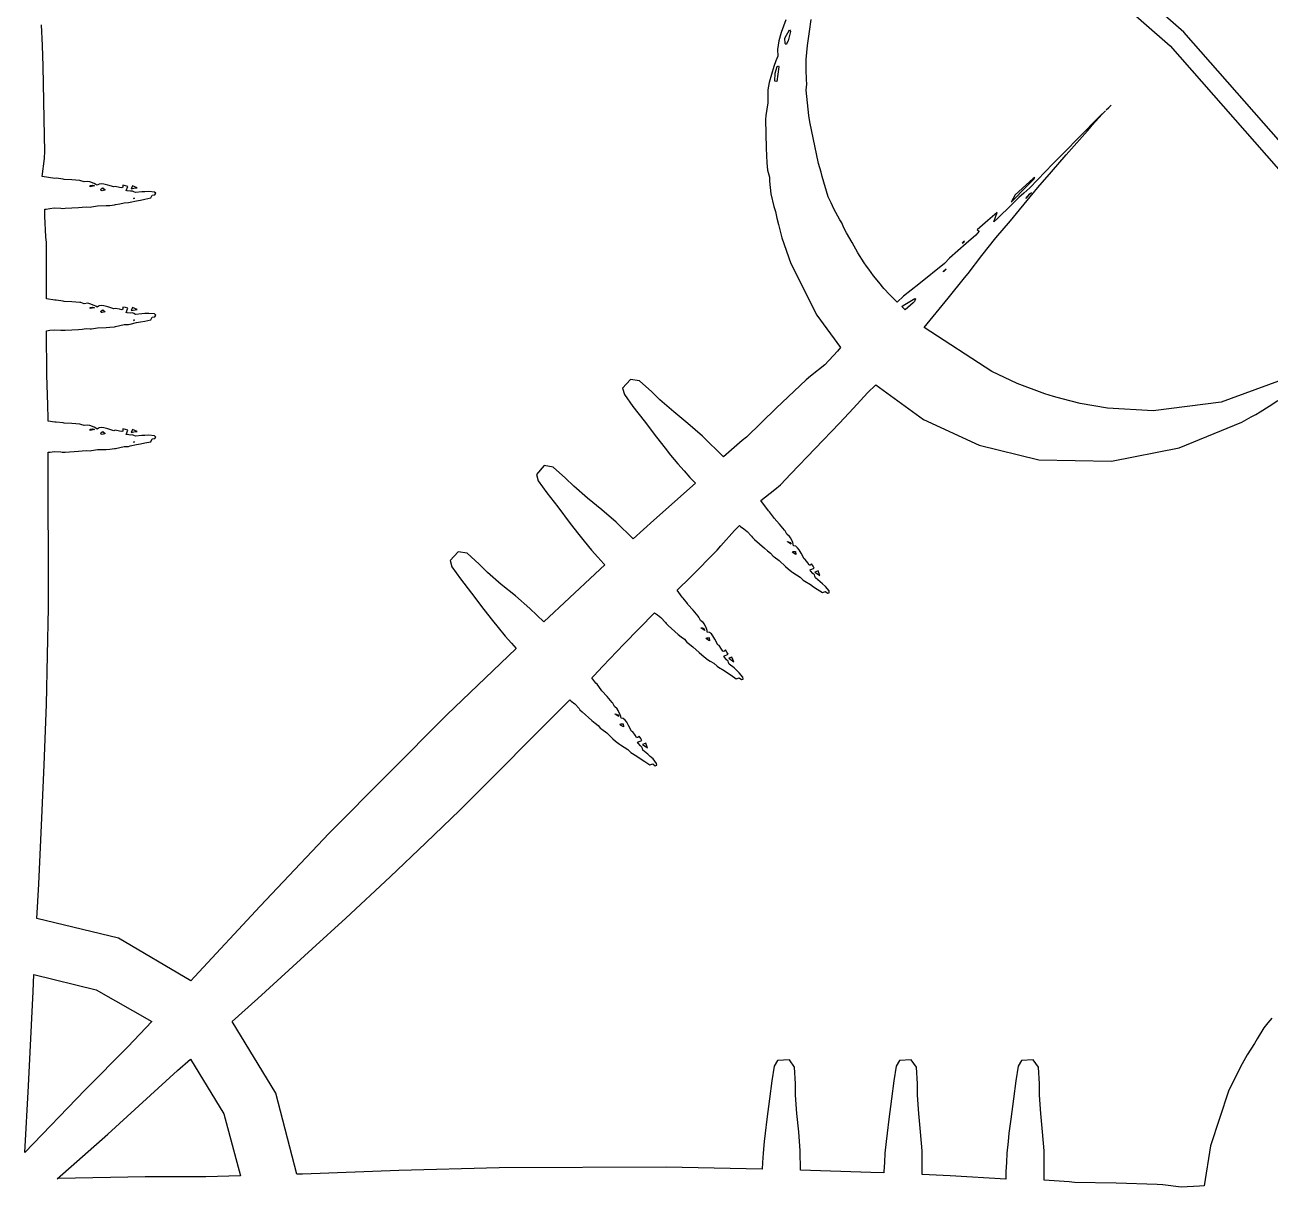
# Model space of a CAD drawing. Extents: x 0 to 103, y 0 to 357.
# Drawn here: x 48.3 to 67.86, y 196.68 to 214.95 of the extents above; entities that cross this region are included whole.
import ezdxf

# ---------------------------------------------------------------- set-up
doc = ezdxf.new("R2010")
doc.units = 0

msp = doc.modelspace()

# ---------------------------------------------------------------- linework, layer by layer
at = {"layer": 'Layer 1'}
for p, q in [((66.508002, 214.836502), (63.946967, 217.081786)), ((63.760355, 216.839006), (66.291359, 214.62007)), ((60.254021, 215.02847), (60.179977, 214.831479)), ((60.622337, 214.849175), (60.65221, 215.033644)), ((48.573619, 214.628023), (48.557876, 214.952429)), ((60.179977, 214.831479), (60.141189, 214.699492)), ((60.239597, 214.744656), (60.309145, 214.87042)), ((60.322065, 214.824282), (60.287374, 214.697635)), ((60.309145, 214.87042), (60.326411, 214.845404)), ((60.3221, 214.824), (60.322065, 214.824282)), ((60.326411, 214.845404), (60.3221, 214.824)), ((60.594871, 214.626922), (60.622337, 214.849175)), ((68.753286, 212.275467), (66.508002, 214.836502)), ((48.584781, 214.301611), (48.573619, 214.628023)), ((60.141189, 214.699492), (60.121351, 214.565016)), ((60.242168, 214.658203), (60.239597, 214.744656)), ((60.259434, 214.639974), (60.242168, 214.658203)), ((60.287374, 214.697635), (60.259434, 214.639974)), ((60.573422, 214.404949), (60.594871, 214.626922)), ((66.291359, 214.62007), (68.510317, 212.089084)), ((60.126973, 214.458206), (60.094929, 214.386973)), ((60.121351, 214.565016), (60.126973, 214.458206)), ((60.571729, 214.249148), (60.573422, 214.404949)), ((48.607669, 213.201821), (48.584781, 214.301611)), ((60.062567, 214.295982), (59.993502, 214.045781)), ((60.094929, 214.386973), (60.062567, 214.295982)), ((60.087725, 214.191128), (60.115835, 214.298982)), ((60.115835, 214.298982), (60.137439, 214.307576)), ((60.1429, 214.292316), (60.1249, 214.176)), ((60.137439, 214.307576), (60.1429, 214.292316)), ((60.58008, 214.092868), (60.571729, 214.249148)), ((59.993502, 214.045781), (59.972863, 213.928094)), ((60.081863, 214.066812), (60.087725, 214.191128)), ((60.110613, 214.060626), (60.081863, 214.066812)), ((60.124908, 214.176755), (60.110613, 214.060626)), ((60.1249, 214.176), (60.124908, 214.176755)), ((60.573657, 213.924342), (60.585541, 214.019629)), ((60.585541, 214.019629), (60.58008, 214.092868)), ((59.972863, 213.928094), (59.970532, 213.725715)), ((60.580481, 213.822911), (60.573657, 213.924342)), ((60.60329, 213.623786), (60.580481, 213.822911)), ((59.970532, 213.725715), (59.939854, 213.527355)), ((60.616701, 213.524325), (60.60329, 213.623786)), ((65.331683, 213.659718), (65.286951, 213.613462)), ((65.286951, 213.613462), (65.327425, 213.654861)), ((65.327425, 213.654861), (65.3622, 213.691)), ((65.3622, 213.691), (65.331683, 213.659718)), ((65.3622, 213.691), (65.3622, 213.691)), ((59.939854, 213.527355), (59.93351, 213.465757)), ((59.93351, 213.465757), (59.942103, 213.011292)), ((60.630674, 213.425265), (60.616701, 213.524325)), ((60.768322, 212.771715), (60.630674, 213.425265)), ((65.188196, 213.513772), (64.858278, 213.182901)), ((65.065401, 213.376925), (65.225139, 213.546055)), ((65.273644, 213.598978), (65.188196, 213.513772)), ((65.225139, 213.546055), (65.273644, 213.598978)), ((64.657352, 212.908767), (64.990634, 213.283727)), ((64.990634, 213.283727), (65.021874, 213.320348)), ((65.021874, 213.320348), (65.065401, 213.376925)), ((48.612568, 212.963665), (48.607669, 213.201821)), ((64.858278, 213.182901), (64.630039, 212.95129)), ((48.569281, 212.568788), (48.605019, 212.849224)), ((48.605019, 212.849224), (48.612568, 212.963665)), ((59.942103, 213.011292), (59.94877, 212.896811)), ((59.94877, 212.896811), (59.955757, 212.782051)), ((64.425744, 212.6413), (64.657352, 212.908767)), ((64.630039, 212.95129), (64.446053, 212.764894)), ((59.955757, 212.782051), (59.967328, 212.66741)), ((59.967328, 212.66741), (59.996722, 212.555458)), ((60.809603, 212.634067), (60.768322, 212.771715)), ((60.821326, 212.566207), (60.809603, 212.634067)), ((64.446053, 212.764894), (64.087315, 212.392223)), ((64.213409, 212.393791), (64.425744, 212.6413)), ((48.769659, 212.538591), (48.569281, 212.568788)), ((48.792146, 212.538994), (48.769659, 212.538591)), ((48.898716, 212.525261), (48.792146, 212.538994)), ((48.915017, 212.519639), (48.898716, 212.525261)), ((49.038531, 212.514579), (48.915017, 212.519639)), ((49.161244, 212.505102), (49.038531, 212.514579)), ((49.177867, 212.501408), (49.161244, 212.505102)), ((49.231834, 212.484142), (49.177867, 212.501408)), ((49.287166, 212.489924), (49.231834, 212.484142)), ((49.319622, 212.48382), (49.287166, 212.489924)), ((49.38981, 212.457398), (49.319622, 212.48382)), ((49.41591, 212.444391), (49.38981, 212.457398)), ((49.43671, 212.42921), (49.41591, 212.444391)), ((49.465863, 212.448119), (49.43671, 212.42921)), ((49.503526, 212.45338), (49.465863, 212.448119)), ((49.541592, 212.448802), (49.503526, 212.45338)), ((49.59973, 212.43282), (49.541592, 212.448802)), ((59.996722, 212.555458), (59.998328, 212.493702)), ((59.998328, 212.493702), (60.005877, 212.393877)), ((60.916895, 212.249952), (60.821326, 212.566207)), ((64.136822, 212.534958), (63.853813, 212.278613)), ((64.0423, 212.421), (64.147264, 212.524036)), ((64.167019, 212.552103), (64.136822, 212.534958)), ((64.147264, 212.524036), (64.167019, 212.552103)), ((49.32566, 212.40637), (49.3268, 212.426)), ((49.392157, 212.420625), (49.32566, 212.40637)), ((49.326786, 212.425964), (49.36148, 212.429819)), ((49.3268, 212.426), (49.326786, 212.425964)), ((49.36148, 212.429819), (49.392157, 212.420625)), ((49.49302, 212.357461), (49.4972, 212.373)), ((49.497953, 212.345747), (49.49302, 212.357461)), ((49.4972, 212.372559), (49.521051, 212.38798)), ((49.4972, 212.373), (49.4972, 212.372559)), ((49.510608, 212.344571), (49.497953, 212.345747)), ((49.559997, 212.357142), (49.510608, 212.344571)), ((49.521051, 212.38798), (49.559997, 212.357142)), ((49.696583, 212.403347), (49.59973, 212.43282)), ((49.718427, 212.40937), (49.696583, 212.403347)), ((49.78428, 212.397164), (49.718427, 212.40937)), ((49.822829, 212.388731), (49.78428, 212.397164)), ((49.837284, 212.397644), (49.822829, 212.388731)), ((49.878401, 212.422541), (49.836401, 212.430531)), ((49.836401, 212.430531), (49.837284, 212.397644)), ((49.914379, 212.412621), (49.878401, 212.422541)), ((49.888279, 212.345644), (49.914379, 212.412621)), ((49.904261, 212.341188), (49.888279, 212.345644)), ((49.959673, 212.335487), (49.904261, 212.341188)), ((49.992128, 212.338216), (49.959673, 212.335487)), ((49.98932, 212.423506), (49.9662, 212.375)), ((49.9662, 212.375), (50.033651, 212.38873)), ((49.9662, 212.375), (49.9662, 212.375)), ((50.061436, 212.39074), (49.98932, 212.423506)), ((50.01124, 212.327856), (49.992128, 212.338216)), ((50.035895, 212.316612), (50.01124, 212.327856)), ((50.033651, 212.38873), (50.061436, 212.39074)), ((50.133793, 212.326893), (50.035895, 212.316612)), ((50.183421, 212.327856), (50.133793, 212.326893)), ((50.244946, 212.330909), (50.183421, 212.327856)), ((50.333448, 212.322556), (50.244946, 212.330909)), ((50.276188, 212.230483), (50.298672, 212.274211)), ((50.298672, 212.274211), (50.342682, 212.279994)), ((50.356254, 212.303683), (50.333448, 212.322556)), ((50.342682, 212.279994), (50.356254, 212.303683)), ((60.005877, 212.393877), (60.01985, 212.294857)), ((60.01985, 212.294857), (60.064181, 212.098744)), ((60.966205, 212.154544), (60.916895, 212.249952)), ((63.794224, 212.165538), (64.0423, 212.421)), ((63.853813, 212.278613), (63.794224, 212.165538)), ((63.876916, 211.985021), (64.213409, 212.393791)), ((63.989821, 212.305369), (63.912724, 212.239516)), ((64.087315, 212.392223), (63.989821, 212.305369)), ((64.099179, 212.299378), (64.022979, 212.220675)), ((64.022979, 212.220675), (64.0846, 212.296)), ((64.0423, 212.421), (64.0423, 212.421)), ((64.0846, 212.296), (64.084641, 212.296522)), ((64.084641, 212.296522), (64.111946, 212.317688)), ((64.111946, 212.317688), (64.099179, 212.299378)), ((48.610341, 212.053795), (48.632025, 212.056567)), ((48.61243, 211.945258), (48.610341, 212.053795)), ((48.632025, 212.056567), (48.693549, 212.065722)), ((48.693549, 212.065722), (48.760526, 212.074274)), ((48.760526, 212.074274), (48.864686, 212.069335)), ((48.864686, 212.069335), (48.88629, 212.065601)), ((48.88629, 212.065601), (48.931423, 212.068051)), ((48.931423, 212.068051), (49.139663, 212.079452)), ((49.139663, 212.079452), (49.201421, 212.085074)), ((49.201421, 212.085074), (49.262856, 212.092945)), ((49.262856, 212.092945), (49.323409, 212.087323)), ((49.323409, 212.087323), (49.345654, 212.091339)), ((49.345654, 212.091339), (49.440257, 212.105795)), ((49.440257, 212.105795), (49.575337, 212.109611)), ((49.575337, 212.109611), (49.631392, 212.113666)), ((49.631392, 212.113666), (49.708329, 212.123061)), ((49.708329, 212.123061), (49.725113, 212.125319)), ((49.725113, 212.125319), (49.791999, 212.140054)), ((49.791999, 212.140054), (49.858493, 212.155675)), ((49.858493, 212.155675), (49.92547, 212.157281)), ((49.92547, 212.157281), (49.953258, 212.163385)), ((49.953258, 212.163385), (50.053001, 212.186996)), ((50.004268, 212.220936), (50.0227, 212.229)), ((50.022658, 212.228485), (50.004268, 212.220936)), ((50.0227, 212.229), (50.022658, 212.228485)), ((50.053001, 212.186996), (50.114525, 212.197836)), ((50.114525, 212.197836), (50.181341, 212.21173)), ((50.181341, 212.21173), (50.276188, 212.230483)), ((60.064181, 212.098744), (60.088915, 212.017873)), ((61.008927, 212.057612), (60.966205, 212.154544)), ((61.102326, 211.886755), (61.008927, 212.057612)), ((63.793386, 212.116645), (63.582817, 211.913383)), ((63.912724, 212.239516), (63.793386, 212.116645)), ((48.630659, 211.620731), (48.61243, 211.945258)), ((60.088915, 212.017873), (60.111403, 211.914357)), ((60.111403, 211.914357), (60.136137, 211.81116)), ((61.130514, 211.842065), (61.102326, 211.886755)), ((63.426777, 211.875921), (63.258855, 211.730201)), ((63.572296, 211.999757), (63.426777, 211.875921)), ((63.519774, 211.856806), (63.572296, 211.999757)), ((63.582817, 211.913383), (63.519774, 211.856806)), ((63.551828, 211.602512), (63.783998, 211.870662)), ((63.783998, 211.870662), (63.876916, 211.985021)), ((60.136137, 211.81116), (60.19139, 211.605652)), ((61.162798, 211.759829), (61.130514, 211.842065)), ((61.204567, 211.682009), (61.162798, 211.759829)), ((61.292902, 211.529505), (61.204567, 211.682009)), ((63.288087, 211.707623), (63.239982, 211.64747)), ((63.258855, 211.730201), (63.288087, 211.707623)), ((48.637325, 211.532794), (48.630659, 211.620731)), ((48.638852, 210.93811), (48.637325, 211.532794)), ((60.19139, 211.605652), (60.330644, 211.201228)), ((61.384935, 211.369203), (61.292902, 211.529505)), ((63.086352, 211.513434), (62.823742, 211.283954)), ((63.040248, 211.535228), (63.024184, 211.517321)), ((63.024184, 211.517321), (63.050848, 211.534587)), ((63.0596, 211.549), (63.040248, 211.535228)), ((63.050848, 211.534587), (63.0596, 211.549)), ((63.0596, 211.549), (63.0596, 211.549)), ((63.239982, 211.64747), (63.086352, 211.513434)), ((63.333467, 211.324241), (63.551828, 211.602512)), ((61.484277, 211.213402), (61.384935, 211.369203)), ((62.823742, 211.283954), (62.746165, 211.198788)), ((63.115109, 211.042722), (63.333467, 211.324241)), ((60.330644, 211.201228), (60.738935, 210.390836)), ((61.519292, 211.1602), (61.484277, 211.213402)), ((61.557276, 211.10892), (61.519292, 211.1602)), ((61.632364, 211.006047), (61.557276, 211.10892)), ((62.746165, 211.198788), (62.343417, 210.877552)), ((62.731245, 211.077771), (62.7718, 211.117)), ((62.732289, 211.068977), (62.731245, 211.077771)), ((62.7718, 211.117), (62.732289, 211.068977)), ((62.7718, 211.117), (62.7718, 211.117)), ((48.637486, 210.643216), (48.638852, 210.93811)), ((61.71155, 210.906344), (61.632364, 211.006047)), ((61.792582, 210.808207), (61.71155, 210.906344)), ((62.343417, 210.877552), (62.100322, 210.686259)), ((62.803992, 210.653425), (63.059454, 210.973214)), ((63.059454, 210.973214), (63.115109, 211.042722)), ((61.888791, 210.705693), (61.792582, 210.808207)), ((61.98773, 210.606111), (61.888791, 210.705693)), ((62.100322, 210.686259), (62.003952, 210.591413)), ((48.769673, 210.622978), (48.637486, 210.643216)), ((48.79216, 210.623418), (48.769673, 210.622978)), ((48.89873, 210.609727), (48.79216, 210.623418)), ((48.915031, 210.604024), (48.89873, 210.609727)), ((49.038545, 210.599006), (48.915031, 210.604024)), ((49.161258, 210.589489), (49.038545, 210.599006)), ((49.177881, 210.58582), (49.161258, 210.589489)), ((49.231847, 210.568605), (49.177881, 210.58582)), ((49.28718, 210.574348), (49.231847, 210.568605)), ((49.319635, 210.568204), (49.28718, 210.574348)), ((49.389824, 210.541822), (49.319635, 210.568204)), ((49.32566, 210.490771), (49.3268, 210.511)), ((49.392157, 210.505065), (49.32566, 210.490771)), ((49.326786, 210.510365), (49.36148, 210.514221)), ((49.3268, 210.511), (49.326786, 210.510365)), ((49.36148, 210.514221), (49.392157, 210.505065)), ((49.415924, 210.528814), (49.389824, 210.541822)), ((49.436724, 210.513634), (49.415924, 210.528814)), ((49.465877, 210.532543), (49.436724, 210.513634)), ((49.50354, 210.537761), (49.465877, 210.532543)), ((49.541606, 210.533226), (49.50354, 210.537761)), ((49.599743, 210.517204), (49.541606, 210.533226)), ((49.696596, 210.487729), (49.599743, 210.517204)), ((49.71844, 210.493754), (49.696596, 210.487729)), ((49.784294, 210.481545), (49.71844, 210.493754)), ((49.822843, 210.473112), (49.784294, 210.481545)), ((49.837298, 210.482067), (49.822843, 210.473112)), ((49.878415, 210.506923), (49.836415, 210.514955)), ((49.836415, 210.514955), (49.837298, 210.482067)), ((49.914393, 210.497045), (49.878415, 210.506923)), ((49.888293, 210.430068), (49.914393, 210.497045)), ((49.98932, 210.507466), (49.9662, 210.459)), ((50.061436, 210.474742), (49.98932, 210.507466)), ((62.003952, 210.591413), (61.98773, 210.606111)), ((62.07737, 210.523027), (62.0939, 210.54)), ((62.127324, 210.472876), (62.07737, 210.523027)), ((62.0939, 210.54), (62.093917, 210.540305)), ((62.093917, 210.540305), (62.277421, 210.647758)), ((62.25317, 210.582415), (62.127324, 210.472876)), ((62.275897, 210.605625), (62.25317, 210.582415)), ((62.291718, 210.644654), (62.275897, 210.605625)), ((62.277421, 210.647758), (62.291718, 210.644654)), ((62.615829, 210.4227), (62.803992, 210.653425)), ((49.49302, 210.441862), (49.4972, 210.457)), ((49.49796, 210.430162), (49.49302, 210.441862)), ((49.4972, 210.457), (49.521051, 210.47246)), ((49.4972, 210.457), (49.4972, 210.457)), ((49.510608, 210.429012), (49.49796, 210.430162)), ((49.559997, 210.441622), (49.510608, 210.429012)), ((49.521051, 210.47246), (49.559997, 210.441622)), ((49.904275, 210.425612), (49.888293, 210.430068)), ((49.959687, 210.419868), (49.904275, 210.425612)), ((49.992142, 210.42264), (49.959687, 210.419868)), ((49.9662, 210.459), (50.033651, 210.472693)), ((49.9662, 210.459), (49.9662, 210.459)), ((50.011254, 210.412319), (49.992142, 210.42264)), ((50.022665, 210.313551), (50.004275, 210.305962)), ((50.004275, 210.305962), (50.0227, 210.313)), ((50.035909, 210.400996), (50.011254, 210.412319)), ((50.0227, 210.313), (50.022665, 210.313551)), ((50.033651, 210.472693), (50.061436, 210.474742)), ((50.133806, 210.411275), (50.035909, 210.400996)), ((50.114539, 210.28222), (50.181355, 210.296193)), ((50.183435, 210.412319), (50.133806, 210.411275)), ((50.181355, 210.296193), (50.276201, 210.314904)), ((50.244959, 210.415373), (50.183435, 210.412319)), ((50.333461, 210.40694), (50.244959, 210.415373)), ((50.276201, 210.314904), (50.298686, 210.358674)), ((50.298686, 210.358674), (50.342696, 210.364415)), ((50.356268, 210.388147), (50.333461, 210.40694)), ((50.342696, 210.364415), (50.356268, 210.388147)), ((60.738935, 210.390836), (61.110923, 209.878628)), ((62.428549, 210.195466), (62.615829, 210.4227)), ((48.636946, 210.142772), (48.693563, 210.150078)), ((48.642969, 209.450631), (48.636946, 210.142772)), ((48.693563, 210.150078), (48.76054, 210.158672)), ((48.76054, 210.158672), (48.8647, 210.153773)), ((48.8647, 210.153773), (48.886304, 210.149999)), ((48.886304, 210.149999), (48.931437, 210.152407)), ((48.931437, 210.152407), (49.139677, 210.163893)), ((49.139677, 210.163893), (49.201435, 210.169433)), ((49.201435, 210.169433), (49.262869, 210.177304)), ((49.262869, 210.177304), (49.323423, 210.171761)), ((49.323423, 210.171761), (49.345668, 210.175712)), ((49.345668, 210.175712), (49.440271, 210.190247)), ((49.440271, 210.190247), (49.575351, 210.19402)), ((49.575351, 210.19402), (49.631406, 210.198036)), ((49.631406, 210.198036), (49.708343, 210.207434)), ((49.708343, 210.207434), (49.725126, 210.209692)), ((49.725126, 210.209692), (49.792013, 210.224469)), ((49.792013, 210.224469), (49.858507, 210.240051)), ((49.858507, 210.240051), (49.925484, 210.241744)), ((49.925484, 210.241744), (49.953272, 210.247767)), ((49.953272, 210.247767), (50.053015, 210.271377)), ((50.053015, 210.271377), (50.114539, 210.28222)), ((63.489589, 209.502444), (62.428549, 210.195466)), ((61.065386, 209.820804), (60.867667, 209.605336)), ((61.110923, 209.878628), (61.065386, 209.820804)), ((60.867667, 209.605336), (60.64176, 209.428256)), ((63.887197, 209.312111), (63.489589, 209.502444)), ((48.657263, 208.974683), (48.642969, 209.450631)), ((57.813447, 209.378346), (57.68897, 209.239775)), ((57.953994, 209.355018), (57.813447, 209.378346)), ((58.146735, 209.181993), (57.953994, 209.355018)), ((60.574462, 209.371247), (60.10257, 208.926296)), ((60.64176, 209.428256), (60.574462, 209.371247)), ((64.321666, 209.153863), (63.887197, 209.312111)), ((67.990645, 209.352817), (67.089584, 209.023233)), ((57.68897, 209.239775), (57.716196, 209.141156)), ((57.716196, 209.141156), (57.851835, 208.951709)), ((58.274827, 209.054993), (58.146735, 209.181993)), ((61.318529, 208.927333), (61.536729, 209.16786)), ((61.536729, 209.16786), (61.665061, 209.293943)), ((61.665061, 209.293943), (62.413536, 208.748408)), ((64.45803, 209.109935), (64.321666, 209.153863)), ((48.664169, 208.766564), (48.657263, 208.974683)), ((57.851835, 208.951709), (58.025142, 208.72813)), ((58.492623, 208.866429), (58.274827, 209.054993)), ((60.10257, 208.926296), (59.634211, 208.472153)), ((61.095593, 208.688618), (61.318529, 208.927333)), ((64.596082, 209.070624), (64.45803, 209.109935)), ((64.876357, 209.000676), (64.596082, 209.070624)), ((65.307132, 208.926149), (64.876357, 209.000676)), ((66.025974, 208.885509), (65.307132, 208.926149)), ((67.089584, 209.023233), (66.025974, 208.885509)), ((67.705864, 208.870757), (67.846563, 208.955443)), ((67.846563, 208.955443), (67.983331, 209.045791)), ((48.664251, 208.723638), (48.664169, 208.766564)), ((48.769695, 208.707376), (48.664251, 208.723638)), ((58.025142, 208.72813), (58.220293, 208.470419)), ((58.71564, 208.683484), (58.492623, 208.866429)), ((62.413536, 208.748408), (63.290068, 208.345816)), ((67.418681, 208.707291), (67.563478, 208.787758)), ((67.563478, 208.787758), (67.635512, 208.827834)), ((67.635512, 208.827834), (67.705864, 208.870757)), ((48.792182, 208.707816), (48.769695, 208.707376)), ((48.898752, 208.694083), (48.792182, 208.707816)), ((48.915054, 208.688461), (48.898752, 208.694083)), ((49.038568, 208.683404), (48.915054, 208.688461)), ((49.161281, 208.673848), (49.038568, 208.683404)), ((49.177903, 208.670233), (49.161281, 208.673848)), ((49.23187, 208.652966), (49.177903, 208.670233)), ((49.287202, 208.658749), (49.23187, 208.652966)), ((49.319658, 208.652605), (49.287202, 208.658749)), ((49.389846, 208.626223), (49.319658, 208.652605)), ((49.325667, 208.575834), (49.3268, 208.595)), ((49.392164, 208.590089), (49.325667, 208.575834)), ((49.326793, 208.595431), (49.361487, 208.599287)), ((49.3268, 208.595), (49.326793, 208.595431)), ((49.361487, 208.599287), (49.392164, 208.590089)), ((49.415946, 208.613213), (49.389846, 208.626223)), ((49.436746, 208.598035), (49.415946, 208.613213)), ((49.4659, 208.616907), (49.436746, 208.598035)), ((49.503562, 208.622168), (49.4659, 208.616907)), ((49.493027, 208.526967), (49.4972, 208.542)), ((49.497952, 208.515243), (49.493027, 208.526967)), ((49.4972, 208.542), (49.497207, 208.542066)), ((49.497207, 208.542066), (49.521058, 208.557484)), ((49.541628, 208.61763), (49.503562, 208.622168)), ((49.560004, 208.526645), (49.510615, 208.514078)), ((49.521058, 208.557484), (49.560004, 208.526645)), ((49.599766, 208.60165), (49.541628, 208.61763)), ((49.696619, 208.572135), (49.599766, 208.60165)), ((49.718463, 208.578158), (49.696619, 208.572135)), ((49.784317, 208.565952), (49.718463, 208.578158)), ((49.822865, 208.557519), (49.784317, 208.565952)), ((49.837321, 208.566474), (49.822865, 208.557519)), ((49.878438, 208.591329), (49.836437, 208.599322)), ((49.836437, 208.599322), (49.837321, 208.566474)), ((49.914415, 208.581412), (49.878438, 208.591329)), ((49.888315, 208.514475), (49.914415, 208.581412)), ((49.98932, 208.592466), (49.9662, 208.544)), ((49.9662, 208.544), (50.033651, 208.557733)), ((49.9662, 208.544), (49.9662, 208.544)), ((50.061436, 208.559742), (49.98932, 208.592466)), ((50.033651, 208.557733), (50.061436, 208.559742)), ((58.942431, 208.488014), (58.71564, 208.683484)), ((60.334107, 207.894728), (61.095593, 208.688618)), ((66.433616, 208.305144), (67.418681, 208.707291)), ((49.510615, 208.514078), (49.497952, 208.515243)), ((49.904298, 208.509976), (49.888315, 208.514475)), ((49.959709, 208.504275), (49.904298, 208.509976)), ((49.925507, 208.326091), (49.953294, 208.332153)), ((49.953294, 208.332153), (50.053037, 208.355764)), ((49.992165, 208.507046), (49.959709, 208.504275)), ((50.011277, 208.496686), (49.992165, 208.507046)), ((50.004275, 208.390443), (50.0227, 208.398)), ((50.022665, 208.397992), (50.004275, 208.390443)), ((50.035932, 208.485397), (50.011277, 208.496686)), ((50.0227, 208.398), (50.022665, 208.397992)), ((50.133829, 208.495676), (50.035932, 208.485397)), ((50.053037, 208.355764), (50.114562, 208.366647)), ((50.114562, 208.366647), (50.181378, 208.38054)), ((50.183458, 208.49668), (50.133829, 208.495676)), ((50.181378, 208.38054), (50.276224, 208.399252)), ((50.244982, 208.499731), (50.183458, 208.49668)), ((50.333484, 208.49138), (50.244982, 208.499731)), ((50.276224, 208.399252), (50.298709, 208.443022)), ((50.298709, 208.443022), (50.342718, 208.448801)), ((50.35629, 208.472508), (50.333484, 208.49138)), ((50.342718, 208.448801), (50.35629, 208.472508)), ((58.220293, 208.470419), (58.356174, 208.296229)), ((59.272179, 208.163766), (58.942431, 208.488014)), ((59.565385, 208.41931), (59.272179, 208.163766)), ((59.634211, 208.472153), (59.565385, 208.41931)), ((63.290068, 208.345816), (64.226576, 208.114853)), ((48.665081, 208.23313), (48.693585, 208.234496)), ((48.669097, 205.78697), (48.665081, 208.23313)), ((48.693585, 208.234496), (48.760562, 208.24305)), ((48.760562, 208.24305), (48.864722, 208.238151)), ((48.864722, 208.238151), (48.886326, 208.234417)), ((48.886326, 208.234417), (48.931459, 208.236864)), ((48.931459, 208.236864), (49.139699, 208.248269)), ((49.139699, 208.248269), (49.201458, 208.253851)), ((49.201458, 208.253851), (49.262892, 208.261753)), ((49.262892, 208.261753), (49.323445, 208.256131)), ((49.323445, 208.256131), (49.34569, 208.260105)), ((49.34569, 208.260105), (49.440294, 208.274603)), ((49.440294, 208.274603), (49.575374, 208.278416)), ((49.575374, 208.278416), (49.631429, 208.282471)), ((49.631429, 208.282471), (49.708365, 208.291869)), ((49.708365, 208.291869), (49.725149, 208.294127)), ((49.725149, 208.294127), (49.792035, 208.308864)), ((49.792035, 208.308864), (49.85853, 208.324485)), ((49.85853, 208.324485), (49.925507, 208.326091)), ((58.356174, 208.296229), (58.440818, 208.190063)), ((58.440818, 208.190063), (58.555499, 208.050166)), ((65.371296, 208.093091), (66.433616, 208.305144)), ((56.458961, 208.023823), (56.334481, 207.88521)), ((56.599508, 208.000495), (56.458961, 208.023823)), ((56.792167, 207.82747), (56.599508, 208.000495)), ((58.555499, 208.050166), (58.653636, 207.941025)), ((58.653636, 207.941025), (58.747117, 207.835339)), ((64.226576, 208.114853), (65.371296, 208.093091)), ((56.334481, 207.88521), (56.361707, 207.786633)), ((56.361707, 207.786633), (56.497267, 207.597186)), ((56.920259, 207.700501), (56.792167, 207.82747)), ((58.833045, 207.750133), (58.179012, 207.16601)), ((58.747117, 207.835339), (58.833045, 207.750133)), ((60.169072, 207.722855), (60.334107, 207.894728)), ((56.497267, 207.597186), (56.670653, 207.373646)), ((57.138134, 207.511937), (56.920259, 207.700501)), ((59.859483, 207.474464), (60.082901, 207.647285)), ((60.082901, 207.647285), (60.169072, 207.722855)), ((56.670653, 207.373646), (56.865804, 207.115856)), ((57.36107, 207.328953), (57.138134, 207.511937)), ((59.979786, 207.311436), (59.859483, 207.474464)), ((57.587861, 207.133523), (57.36107, 207.328953)), ((58.179012, 207.16601), (57.85521, 206.871799)), ((59.996008, 207.295818), (59.979786, 207.311436)), ((60.061701, 207.21077), (59.996008, 207.295818)), ((60.069168, 207.195231), (60.061701, 207.21077)), ((60.152932, 207.104355), (60.069168, 207.195231)), ((56.865804, 207.115856), (57.001606, 206.941748)), ((57.85521, 206.871799), (57.587861, 207.133523)), ((59.232293, 206.760437), (59.448887, 207.002888)), ((59.448887, 207.002888), (59.524376, 207.081346)), ((59.524376, 207.081346), (59.541721, 207.067895)), ((59.541721, 207.067895), (59.591675, 207.030924)), ((59.591675, 207.030924), (59.645079, 206.989564)), ((59.645079, 206.989564), (59.715189, 206.91247)), ((60.232998, 207.010835), (60.152932, 207.104355)), ((60.242154, 206.996462), (60.232998, 207.010835)), ((60.268174, 206.946108), (60.242154, 206.996462)), ((57.001606, 206.941748), (57.086332, 206.835539)), ((57.086332, 206.835539), (57.201013, 206.695681)), ((59.715189, 206.91247), (59.727889, 206.894521)), ((59.727889, 206.894521), (59.761459, 206.864365)), ((59.761459, 206.864365), (59.916774, 206.72519)), ((60.31138, 206.911093), (60.268174, 206.946108)), ((60.279545, 206.825303), (60.2815, 206.831)), ((60.336644, 206.788403), (60.279545, 206.825303)), ((60.2815, 206.831), (60.281551, 206.831642)), ((60.281551, 206.831642), (60.321384, 206.816625)), ((60.32993, 206.883788), (60.31138, 206.911093)), ((60.321384, 206.816625), (60.336644, 206.788403)), ((60.36093, 206.81549), (60.32993, 206.883788)), ((60.370167, 206.787866), (60.36093, 206.81549)), ((60.37418, 206.762367), (60.370167, 206.787866)), ((55.104459, 206.669327), (54.979982, 206.530714)), ((55.244918, 206.645956), (55.104459, 206.669327)), ((55.437659, 206.472971), (55.244918, 206.645956)), ((57.201013, 206.695681), (57.29915, 206.586543)), ((57.29915, 206.586543), (57.392627, 206.480857)), ((58.755341, 206.272001), (59.174793, 206.693579)), ((59.174793, 206.693579), (59.232293, 206.760437)), ((59.916774, 206.72519), (59.96447, 206.685436)), ((59.96447, 206.685436), (60.013458, 206.647619)), ((60.013458, 206.647619), (60.052326, 206.600838)), ((60.052326, 206.600838), (60.070879, 206.587855)), ((60.070879, 206.587855), (60.147973, 206.531278)), ((60.358521, 206.660613), (60.363292, 206.672393)), ((60.366678, 206.650867), (60.358521, 206.660613)), ((60.363292, 206.672393), (60.4047, 206.674)), ((60.410448, 206.624849), (60.366678, 206.650867)), ((60.408151, 206.755219), (60.37418, 206.762367)), ((60.4047, 206.674), (60.404744, 206.674199)), ((60.404744, 206.674199), (60.410448, 206.624849)), ((60.438428, 206.732251), (60.408151, 206.755219)), ((60.462118, 206.702135), (60.438428, 206.732251)), ((60.491915, 206.649693), (60.462118, 206.702135)), ((60.53961, 206.56031), (60.491915, 206.649693)), ((54.979982, 206.530714), (55.007126, 206.432094)), ((55.007126, 206.432094), (55.142768, 206.242647)), ((55.565751, 206.345971), (55.437659, 206.472971)), ((57.410125, 206.46343), (57.257539, 206.322883)), ((57.392627, 206.480857), (57.410125, 206.46343)), ((60.147973, 206.531278), (60.246187, 206.438484)), ((60.246187, 206.438484), (60.28867, 206.401662)), ((60.28867, 206.401662), (60.349785, 206.353876)), ((60.559287, 206.549188), (60.53961, 206.56031)), ((60.597274, 206.493977), (60.559287, 206.549188)), ((60.618553, 206.460807), (60.597274, 206.493977)), ((60.635097, 206.456873), (60.618553, 206.460807)), ((60.634386, 206.384034), (60.70024, 206.412863)), ((60.64257, 206.369579), (60.634386, 206.384034)), ((60.657675, 206.480724), (60.635097, 206.456873)), ((60.681768, 206.44539), (60.657675, 206.480724)), ((60.70024, 206.412863), (60.681768, 206.44539)), ((55.142768, 206.242647), (55.316154, 206.019107)), ((55.78355, 206.157368), (55.565751, 206.345971)), ((57.257539, 206.322883), (56.45236, 205.565653)), ((58.546138, 206.064644), (58.755341, 206.272001)), ((60.349785, 206.353876), (60.363196, 206.343598)), ((60.363196, 206.343598), (60.420939, 206.306697)), ((60.420939, 206.306697), (60.479, 206.270717)), ((60.479, 206.270717), (60.527506, 206.22454)), ((60.527506, 206.22454), (60.551438, 206.209201)), ((60.551438, 206.209201), (60.638645, 206.155313)), ((60.677665, 206.326371), (60.64257, 206.369579)), ((60.702559, 206.305371), (60.677665, 206.326371)), ((60.708743, 206.284531), (60.702559, 206.305371)), ((60.71822, 206.259072), (60.708743, 206.284531)), ((60.760494, 206.367907), (60.7099, 206.35)), ((60.7099, 206.35), (60.767239, 206.312013)), ((60.7099, 206.35), (60.7099, 206.35)), ((60.794753, 206.197116), (60.71822, 206.259072)), ((60.78836, 206.293784), (60.760494, 206.367907)), ((60.767239, 206.312013), (60.78836, 206.293784)), ((60.830491, 206.162784), (60.794753, 206.197116)), ((55.316154, 206.019107), (55.511223, 205.761356)), ((56.006565, 205.974423), (55.78355, 206.157368)), ((58.625321, 205.956951), (58.546138, 206.064644)), ((60.638645, 206.155313), (60.689882, 206.119497)), ((60.689882, 206.119497), (60.746981, 206.082074)), ((60.746981, 206.082074), (60.827211, 206.028308)), ((60.827211, 206.028308), (60.874029, 206.043325)), ((60.876188, 206.121424), (60.830491, 206.162784)), ((60.874029, 206.043325), (60.909284, 206.016299)), ((60.932805, 206.05292), (60.876188, 206.121424)), ((60.909284, 206.016299), (60.935627, 206.023488)), ((60.935627, 206.023488), (60.932805, 206.05292)), ((48.651831, 205.043112), (48.669097, 205.78697)), ((56.233356, 205.778993), (56.006565, 205.974423)), ((58.641543, 205.94129), (58.625321, 205.956951)), ((58.707157, 205.856243), (58.641543, 205.94129)), ((58.714707, 205.840743), (58.707157, 205.856243)), ((58.798467, 205.749834), (58.714707, 205.840743)), ((55.511223, 205.761356), (55.647104, 205.587208)), ((56.45236, 205.565653), (56.233356, 205.778993)), ((57.706492, 205.21723), (58.191877, 205.711209)), ((58.191877, 205.711209), (58.237091, 205.676394)), ((58.237091, 205.676394), (58.290496, 205.635077)), ((58.290496, 205.635077), (58.360685, 205.557979)), ((58.878534, 205.656314), (58.798467, 205.749834)), ((58.887689, 205.64198), (58.878534, 205.656314)), ((58.913631, 205.591626), (58.887689, 205.64198)), ((58.956836, 205.55661), (58.913631, 205.591626)), ((55.647104, 205.587208), (55.73183, 205.480999)), ((55.73183, 205.480999), (55.846511, 205.341141)), ((58.360685, 205.557979), (58.373385, 205.53999)), ((58.373385, 205.53999), (58.406969, 205.509793)), ((58.406969, 205.509793), (58.562284, 205.370697)), ((58.924986, 205.470822), (58.927, 205.477)), ((58.982164, 205.433879), (58.924986, 205.470822)), ((58.927, 205.477), (58.927074, 205.477079)), ((58.927074, 205.477079), (58.966907, 205.462101)), ((58.975463, 205.529305), (58.956836, 205.55661)), ((58.966907, 205.462101), (58.982164, 205.433879)), ((59.006459, 205.460965), (58.975463, 205.529305)), ((59.015696, 205.433339), (59.006459, 205.460965)), ((59.019712, 205.407879), (59.015696, 205.433339)), ((59.053602, 205.400652), (59.019712, 205.407879)), ((59.083957, 205.377763), (59.053602, 205.400652)), ((55.846511, 205.341141), (55.944648, 205.231963)), ((55.944648, 205.231963), (56.01532, 205.151248)), ((57.38004, 204.870537), (57.706492, 205.21723)), ((58.562284, 205.370697), (58.60998, 205.330946)), ((58.60998, 205.330946), (58.658968, 205.29308)), ((58.658968, 205.29308), (58.697838, 205.246299)), ((58.697838, 205.246299), (58.716389, 205.23337)), ((58.716389, 205.23337), (58.793486, 205.176751)), ((59.004034, 205.306123), (59.008829, 205.317868)), ((59.012119, 205.296346), (59.004034, 205.306123)), ((59.008829, 205.317868), (59.0502, 205.319)), ((59.055889, 205.270325), (59.012119, 205.296346)), ((59.050185, 205.319675), (59.055889, 205.270325)), ((59.0502, 205.319), (59.050185, 205.319675)), ((59.10765, 205.347648), (59.083957, 205.377763)), ((59.137444, 205.295208), (59.10765, 205.347648)), ((59.18514, 205.205822), (59.137444, 205.295208)), ((59.204734, 205.194661), (59.18514, 205.205822)), ((48.636252, 204.268898), (48.651831, 205.043112)), ((56.01532, 205.151248), (54.92651, 204.107398)), ((58.793486, 205.176751), (58.891699, 205.083956)), ((58.891699, 205.083956), (58.934182, 205.047135)), ((58.934182, 205.047135), (58.995298, 204.999352)), ((59.242719, 205.139449), (59.204734, 205.194661)), ((59.264001, 205.10628), (59.242719, 205.139449)), ((59.280545, 205.102346), (59.264001, 205.10628)), ((59.279904, 205.029546), (59.345755, 205.058378)), ((59.288015, 205.015052), (59.279904, 205.029546)), ((59.303193, 205.126239), (59.280545, 205.102346)), ((59.32311, 204.971843), (59.288015, 205.015052)), ((59.327205, 205.090862), (59.303193, 205.126239)), ((59.345755, 205.058378), (59.327205, 205.090862)), ((59.405994, 205.01291), (59.3554, 204.995)), ((59.43386, 204.938705), (59.405994, 205.01291)), ((57.237732, 204.718515), (57.38004, 204.870537)), ((58.995298, 204.999352), (59.008709, 204.98907)), ((59.008709, 204.98907), (59.066451, 204.952209)), ((59.066451, 204.952209), (59.124516, 204.916232)), ((59.124516, 204.916232), (59.173021, 204.870012)), ((59.173021, 204.870012), (59.196954, 204.854673)), ((59.196954, 204.854673), (59.28416, 204.800828)), ((59.348004, 204.950843), (59.32311, 204.971843)), ((59.35427, 204.930004), (59.348004, 204.950843)), ((59.363744, 204.904587), (59.35427, 204.930004)), ((59.3554, 204.995), (59.412739, 204.957013)), ((59.3554, 204.995), (59.3554, 204.995)), ((59.440198, 204.842589), (59.363744, 204.904587)), ((59.412739, 204.957013), (59.43386, 204.938705)), ((59.476017, 204.808256), (59.440198, 204.842589)), ((59.521712, 204.766857), (59.476017, 204.808256)), ((57.207695, 204.688399), (57.237732, 204.718515)), ((57.270737, 204.602386), (57.207695, 204.688399)), ((59.28416, 204.800828), (59.335316, 204.765011)), ((59.335316, 204.765011), (59.392497, 204.727586)), ((59.392497, 204.727586), (59.472724, 204.67378)), ((59.472724, 204.67378), (59.519545, 204.688797)), ((59.519545, 204.688797), (59.554718, 204.661775)), ((59.578329, 204.698435), (59.521712, 204.766857)), ((59.554718, 204.661775), (59.581061, 204.66896)), ((59.581061, 204.66896), (59.578329, 204.698435)), ((57.28696, 204.586807), (57.270737, 204.602386)), ((57.352652, 204.50176), (57.28696, 204.586807)), ((57.360202, 204.486221), (57.352652, 204.50176)), ((57.443883, 204.395345), (57.360202, 204.486221)), ((48.600675, 203.318123), (48.636252, 204.268898)), ((55.134209, 202.608111), (56.861479, 204.341051)), ((56.861479, 204.341051), (56.8826, 204.32186)), ((56.8826, 204.32186), (56.936005, 204.280543)), ((56.936005, 204.280543), (57.006196, 204.203445)), ((57.524034, 204.301786), (57.443883, 204.395345)), ((57.53319, 204.287452), (57.524034, 204.301786)), ((57.559129, 204.237137), (57.53319, 204.287452)), ((57.602334, 204.202085), (57.559129, 204.237137)), ((54.92651, 204.107398), (53.07813, 202.247938)), ((57.006196, 204.203445), (57.018896, 204.185496)), ((57.018896, 204.185496), (57.052464, 204.155298)), ((57.052464, 204.155298), (57.207782, 204.016163)), ((57.570497, 204.11629), (57.5726, 204.122)), ((57.627596, 204.079389), (57.570497, 204.11629)), ((57.572585, 204.122595), (57.612418, 204.107578)), ((57.5726, 204.122), (57.572585, 204.122595)), ((57.620885, 204.17482), (57.602334, 204.202085)), ((57.612418, 204.107578), (57.627596, 204.079389)), ((57.651884, 204.106477), (57.620885, 204.17482)), ((57.661197, 204.07885), (57.651884, 204.106477)), ((57.665213, 204.053351), (57.661197, 204.07885)), ((57.699102, 204.046166), (57.665213, 204.053351)), ((57.729461, 204.023196), (57.699102, 204.046166)), ((57.207782, 204.016163), (57.255404, 203.976412)), ((57.255404, 203.976412), (57.304474, 203.938546)), ((57.304474, 203.938546), (57.343263, 203.891808)), ((57.343263, 203.891808), (57.361813, 203.878825)), ((57.361813, 203.878825), (57.43891, 203.822248)), ((57.649475, 203.951565), (57.654247, 203.963343)), ((57.657633, 203.941821), (57.649475, 203.951565)), ((57.654247, 203.963343), (57.6957, 203.965)), ((57.7014, 203.9158), (57.657633, 203.941821)), ((57.695699, 203.965189), (57.7014, 203.9158)), ((57.6957, 203.965), (57.695699, 203.965189)), ((57.753072, 203.993122), (57.729461, 204.023196)), ((57.782945, 203.94068), (57.753072, 203.993122)), ((57.83064, 203.851297), (57.782945, 203.94068)), ((57.850235, 203.840172), (57.83064, 203.851297)), ((57.888222, 203.784922), (57.850235, 203.840172)), ((57.43891, 203.822248), (57.537124, 203.729411)), ((57.537124, 203.729411), (57.579607, 203.692629)), ((57.579607, 203.692629), (57.640722, 203.644846)), ((57.640722, 203.644846), (57.654133, 203.634568)), ((57.654133, 203.634568), (57.711955, 203.597665)), ((57.909505, 203.751755), (57.888222, 203.784922)), ((57.926049, 203.747804), (57.909505, 203.751755)), ((57.925323, 203.674965), (57.991177, 203.703836)), ((57.933508, 203.66051), (57.925323, 203.674965)), ((57.948694, 203.771657), (57.926049, 203.747804)), ((57.968602, 203.617304), (57.933508, 203.66051)), ((57.972705, 203.73632), (57.948694, 203.771657)), ((57.991177, 203.703836), (57.972705, 203.73632)), ((58.051573, 203.658949), (58.0009, 203.641)), ((58.0009, 203.641), (58.058239, 203.603095)), ((58.0009, 203.641), (58.0009, 203.641)), ((58.079361, 203.584784), (58.051573, 203.658949)), ((57.711955, 203.597665), (57.769937, 203.561687)), ((57.769937, 203.561687), (57.818445, 203.51547)), ((57.818445, 203.51547), (57.842378, 203.500131)), ((57.842378, 203.500131), (57.929584, 203.446284)), ((57.929584, 203.446284), (57.980819, 203.410424)), ((57.993497, 203.596344), (57.968602, 203.617304)), ((57.999762, 203.575459), (57.993497, 203.596344)), ((58.009239, 203.550042), (57.999762, 203.575459)), ((58.085693, 203.488083), (58.009239, 203.550042)), ((58.058239, 203.603095), (58.079361, 203.584784)), ((58.12151, 203.453712), (58.085693, 203.488083)), ((58.167125, 203.412352), (58.12151, 203.453712)), ((48.570237, 202.60523), (48.600675, 203.318123)), ((57.980819, 203.410424), (58.037918, 203.373041)), ((58.037918, 203.373041), (58.118148, 203.319275)), ((58.118148, 203.319275), (58.165048, 203.334292)), ((58.165048, 203.334292), (58.200224, 203.30723)), ((58.223742, 203.343891), (58.167125, 203.412352)), ((58.200224, 203.30723), (58.226564, 203.314458)), ((58.226564, 203.314458), (58.223742, 203.343891)), ((48.51611, 201.4473), (48.570237, 202.60523)), ((54.595981, 202.094337), (55.134209, 202.608111)), ((53.07813, 202.247938), (51.99445, 201.101538)), ((54.037514, 201.557833), (54.595981, 202.094337)), ((53.340036, 200.910746), (54.037514, 201.557833)), ((48.488734, 200.904533), (48.51611, 201.4473)), ((51.99445, 201.101538), (50.96224, 199.989378)), ((49.768276, 200.594149), (48.488734, 200.904533)), ((52.814414, 200.428093), (53.340036, 200.910746)), ((50.903774, 199.927661), (49.768276, 200.594149)), ((51.957283, 199.647574), (52.814414, 200.428093)), ((48.427407, 199.755797), (48.441944, 200.023225)), ((48.441944, 200.023225), (49.42011, 199.783555)), ((50.96224, 199.989378), (50.903774, 199.927661)), ((48.356414, 198.273387), (48.427407, 199.755797)), ((49.42011, 199.783555), (50.294984, 199.284709)), ((51.556302, 199.285142), (51.957283, 199.647574)), ((67.887977, 199.340355), (67.822685, 199.264465)), ((50.294984, 199.284709), (49.918014, 198.8867)), ((52.242086, 198.160451), (51.556302, 199.285142)), ((67.762617, 199.184557), (67.655243, 199.014544)), ((67.822685, 199.264465), (67.762617, 199.184557)), ((67.615571, 198.939899), (67.558229, 198.850796)), ((67.655243, 199.014544), (67.615571, 198.939899)), ((49.918014, 198.8867), (49.24551, 198.211868)), ((67.502739, 198.760327), (67.39657, 198.575858)), ((67.558229, 198.850796), (67.502739, 198.760327)), ((50.698528, 198.514115), (50.9, 198.695)), ((50.9, 198.695), (50.899944, 198.694764)), ((50.899944, 198.694764), (51.422383, 197.83321)), ((60.072451, 198.582994), (60.034385, 198.353152)), ((60.122969, 198.671976), (60.072451, 198.582994)), ((60.308953, 198.681936), (60.122969, 198.671976)), ((60.391833, 198.56605), (60.308953, 198.681936)), ((60.405724, 198.307458), (60.391833, 198.56605)), ((61.988105, 198.583446), (61.950039, 198.353604)), ((62.038538, 198.672427), (61.988105, 198.583446)), ((62.224615, 198.682387), (62.038538, 198.672427)), ((62.307414, 198.566501), (62.224615, 198.682387)), ((62.321387, 198.307909), (62.307414, 198.566501)), ((63.903625, 198.583445), (63.865559, 198.353603)), ((63.954142, 198.672426), (63.903625, 198.583445)), ((64.140217, 198.682386), (63.954142, 198.672426)), ((64.223016, 198.5665), (64.140217, 198.682386)), ((64.23691, 198.307908), (64.223016, 198.5665)), ((67.39657, 198.575858), (67.20905, 198.191421)), ((49.600068, 197.516082), (50.698528, 198.514115)), ((60.034385, 198.353152), (59.998887, 198.072474)), ((61.950039, 198.353604), (61.914544, 198.072926)), ((63.865559, 198.353603), (63.830064, 198.072925)), ((48.299316, 197.226199), (48.3564, 198.274)), ((49.24551, 198.211868), (48.299316, 197.226199)), ((48.3564, 198.274), (48.356414, 198.273387)), ((52.571882, 196.885122), (52.242086, 198.160451)), ((60.406528, 198.127084), (60.405724, 198.307458)), ((62.322188, 198.127535), (62.321387, 198.307909)), ((64.237711, 198.127534), (64.23691, 198.307908)), ((67.20905, 198.191421), (66.924677, 197.329752)), ((59.998887, 198.072474), (59.954637, 197.752285)), ((60.427167, 197.83974), (60.406528, 198.127084)), ((61.914544, 198.072926), (61.870213, 197.752737)), ((62.34283, 197.840191), (62.322188, 198.127535)), ((63.830064, 198.072925), (63.785811, 197.752736)), ((64.258432, 197.84019), (64.237711, 198.127534)), ((51.422383, 197.83321), (51.686728, 196.860924)), ((60.455516, 197.552678), (60.427167, 197.83974)), ((62.371176, 197.553129), (62.34283, 197.840191)), ((64.286699, 197.553128), (64.258432, 197.84019)), ((59.954637, 197.752285), (59.927493, 197.533041)), ((61.870213, 197.752737), (61.843148, 197.533493)), ((63.785811, 197.752736), (63.758749, 197.533492)), ((48.805655, 196.814947), (49.600068, 197.516082)), ((59.912315, 197.398043), (59.894567, 197.218073)), ((59.927493, 197.533041), (59.912315, 197.398043)), ((60.477682, 197.254129), (60.455516, 197.552678)), ((61.82797, 197.398495), (61.810142, 197.218525)), ((61.843148, 197.533493), (61.82797, 197.398495)), ((62.393342, 197.25458), (62.371176, 197.553129)), ((63.743489, 197.398494), (63.725661, 197.218524)), ((63.758749, 197.533492), (63.743489, 197.398494)), ((64.308865, 197.254579), (64.286699, 197.553128)), ((59.894567, 197.218073), (59.886698, 197.071509)), ((60.481698, 196.948483), (60.477682, 197.254129)), ((61.810142, 197.218525), (61.802352, 197.071961)), ((62.397279, 196.880503), (62.393342, 197.25458)), ((63.725661, 197.218524), (63.717951, 197.07196)), ((64.312799, 196.792082), (64.308865, 197.254579)), ((66.924677, 197.329752), (66.825574, 196.704548)), ((55.751858, 196.988398), (54.175158, 196.944067)), ((58.373368, 196.996227), (55.751858, 196.988398)), ((59.879078, 196.9649), (58.373368, 196.996227)), ((59.886698, 197.071509), (59.879078, 196.9649)), ((61.802352, 197.071961), (61.793759, 196.931098)), ((63.717951, 197.07196), (63.709278, 196.931097)), ((48.822682, 196.816553), (48.805655, 196.814947)), ((50.188572, 196.84442), (48.822682, 196.816553)), ((51.141193, 196.846068), (50.188572, 196.84442)), ((51.686728, 196.860924), (51.141193, 196.846068)), ((52.659088, 196.88749), (52.571882, 196.885122)), ((54.175158, 196.944067), (52.659088, 196.88749)), ((61.587788, 196.914433), (60.481698, 196.948483)), ((61.7937, 196.906), (61.587788, 196.914433)), ((61.793759, 196.931098), (61.7937, 196.906)), ((62.835522, 196.859542), (62.397279, 196.880503)), ((63.7096, 196.810154), (62.835522, 196.859542)), ((63.709278, 196.931097), (63.7096, 196.810154)), ((64.701735, 196.76546), (64.312799, 196.792082)), ((64.787745, 196.754171), (64.701735, 196.76546)), ((65.440093, 196.744053), (64.787745, 196.754171)), ((66.088261, 196.72506), (65.440093, 196.744053)), ((66.176201, 196.717722), (66.088261, 196.72506)), ((66.461053, 196.683271), (66.176201, 196.717722)), ((66.753136, 196.695799), (66.461053, 196.683271)), ((66.825574, 196.704548), (66.753136, 196.695799))]:
    msp.add_line(p, q, dxfattribs=at)

doc.saveas('drawing.dxf')
